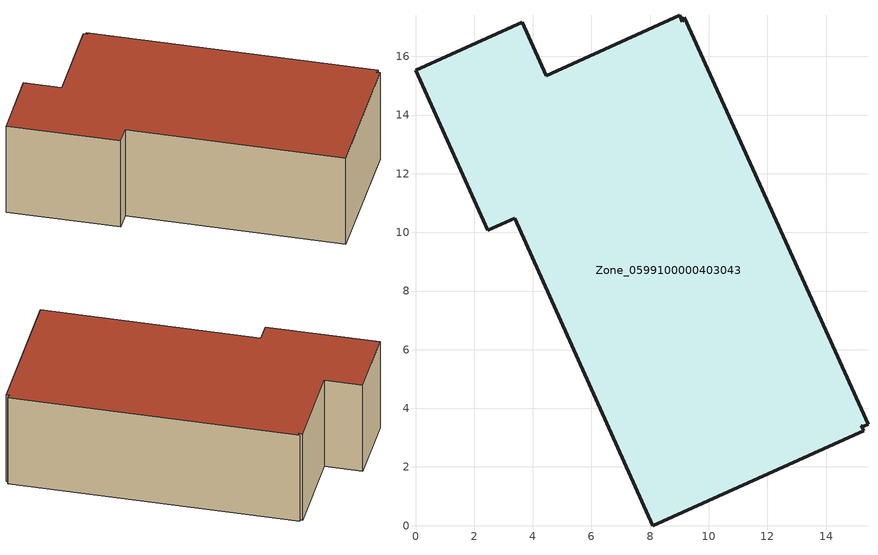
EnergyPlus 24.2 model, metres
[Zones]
Zone_0599100000403043
 floor ground (C_G): 3.38,10.48 2.47,10.06 0,15.53 3.64,17.17 4.46,15.35 9.01,17.4 9.1,17.18 9.16,17.34 15.43,3.45 15.28,3.38 15.2,3.41 15.28,3.23 8.09,0 z0
 wall outside (C_F): 3.64,17.17 0,15.53 2.47,10.06 3.38,10.48 8.09,0 15.28,3.23 15.2,3.41 15.28,3.38 15.43,3.45 9.16,17.34 9.1,17.18 9.01,17.4 4.46,15.35 3.64,17.17 z0:5.3
 roof outside (C_R): 8.09,0 15.28,3.23 15.2,3.41 15.28,3.38 15.43,3.45 9.16,17.34 9.1,17.18 9.01,17.4 4.46,15.35 3.64,17.17 0,15.53 2.47,10.06 3.38,10.48 z5.3
[BUILDING]
Pand.0599100000403043: North Axis=0; Terrain=City; Loads Convergence Tolerance Value=0.04; Temperature Convergence Tolerance Value=0.4; Solar Distribution=FullExterior; Maximum Number of Warmup Days=25; Minimum Number of Warmup Days=1
[Site:Location]
Rotterdam.The.Hague.AP_ZH_NLD Design_Conditions: Latitude=51.96; Longitude=4.45; Time Zone=1; Elevation=-4.5
[SITE:GROUNDTEMPERATURE:BUILDINGSURFACE]
18, 18, 18, 18, 18, 18, 18, 18, 18, 18, 18, 18
[MATERIAL] Thermal Absorptance=0.9; Solar Absorptance=0.7; Visible Absorptance=0.7
Name | Roughness | Thickness | Conductivity | Density | Specific Heat
G.D.1992-2005 | MediumSmooth | 0.15 | 0.06 | 540 | 1210
F.D.1992-2005 | Rough | 0.3 | 0.12 | 1920 | 840
R.D.1992-2005 | MediumRough | 0.2 | 0.08 | 1500 | 1000
[CONSTRUCTION]
C_G: G.D.1992-2005
C_F: F.D.1992-2005
C_R: R.D.1992-2005
[ZONE]
Zone_0599100000403043: Type=1; Multiplier=1; Ceiling Height=Autocalculate; Volume=Autocalculate; Floor Area=autocalculate; Part of Total Floor Area=Yes
[ZONEINFILTRATION:DESIGNFLOWRATE]
Infil_Zone_0599100000403043: Zone or ZoneList or Space or SpaceList=Zone_0599100000403043; Schedule=AlwaysOn; Design Flow Rate Calculation Method=Flow/Area; Flow Rate per Floor Area=0.0021; Constant Term Coefficient=1; Temperature Term Coefficient=0; Velocity Term Coefficient=0; Velocity Squared Term Coefficient=0
[HVACTEMPLATE:ZONE:IDEALLOADSAIRSYSTEM]
Zone_0599100000403043: Maximum Heating Supply Air Temperature=50; Minimum Cooling Supply Air Temperature=13; Maximum Heating Supply Air Humidity Ratio=0.0156; Minimum Cooling Supply Air Humidity Ratio=0.0077; Heating Limit=NoLimit; Cooling Limit=NoLimit; Dehumidification Control Type=ConstantSensibleHeatRatio; Cooling Sensible Heat Ratio=0.7; Dehumidification Setpoint=60; Humidification Control Type=None; Humidification Setpoint=30; Outdoor Air Method=None; Outdoor Air Flow Rate per Person=0.00944; Outdoor Air Flow Rate per Zone Floor Area=0; Outdoor Air Flow Rate per Zone=0; Demand Controlled Ventilation Type=None; Outdoor Air Economizer Type=NoEconomizer; Heat Recovery Type=None; Sensible Heat Recovery Effectiveness=0.7; Latent Heat Recovery Effectiveness=0.65
[ZONECONTROL:THERMOSTAT]
ThermostatControl_Zone_0599100000403043: Zone or ZoneList=Zone_0599100000403043; Control Type Schedule=DualSetpointControlType; Control 1=Thermostat_Zone_0599100000403043; Temperature Difference Between Cutout And Setpoint=0
[THERMOSTATSETPOINT:DUALSETPOINT]
Thermostat_Zone_0599100000403043: Heating Setpoint Temperature Schedule=HeatingSetpoint_Zone_0599100000403043; Cooling Setpoint Temperature Schedule=CoolingSetpoint_Zone_0599100000403043
[SCHEDULE:COMPACT]
HeatingSetpoint_Zone_0599100000403043: Through: 12/31, For: AllDays, Until: 24:00, 21
CoolingSetpoint_Zone_0599100000403043: Through: 12/31, For: AllDays, Until: 24:00, 24
DualSetpointControlType: Through: 12/31, For: AllDays, Until: 24:00, 4
AlwaysOn: Through: 12/31, For: AllDays, Until: 24:00, 1
